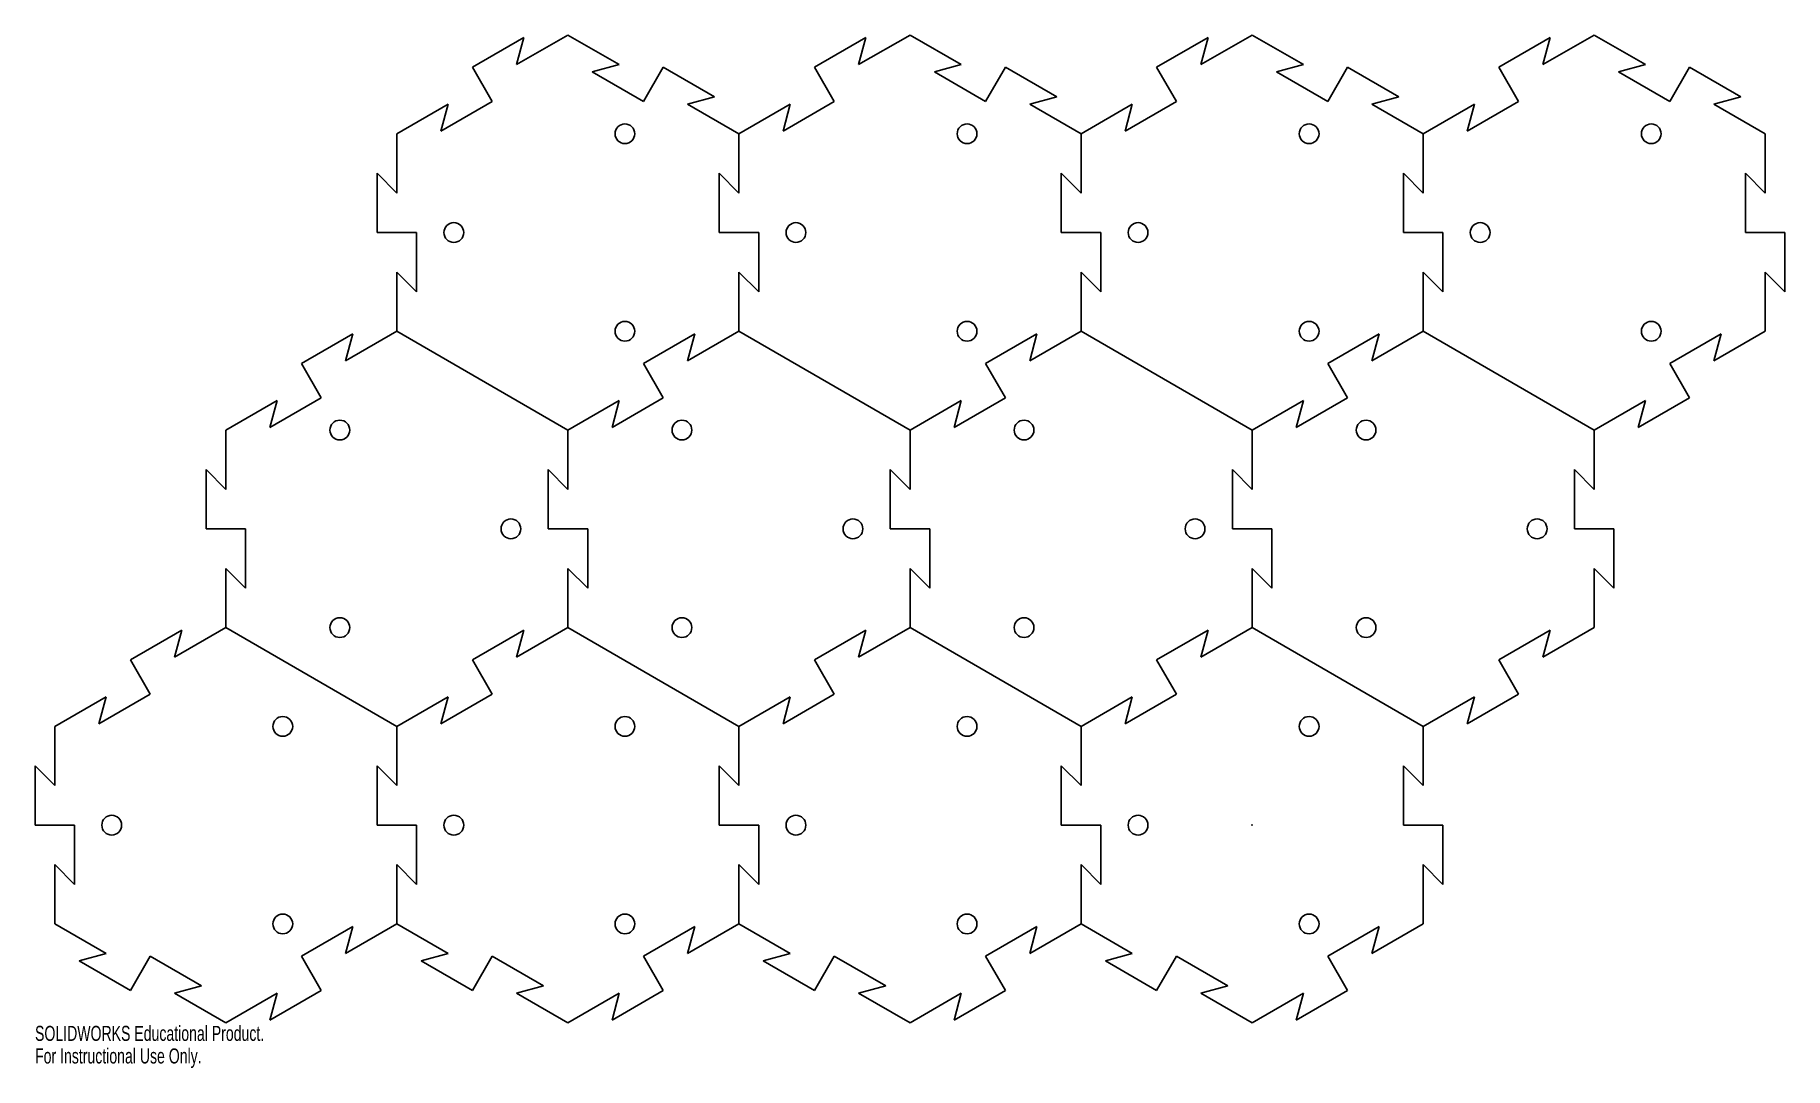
# Model space of a CAD drawing. Header units: inches. Extents: x -15.4 to 6.7, y -3.1 to 10.
import ezdxf

# ---------------------------------------------------------------- set-up
doc = ezdxf.new("R2010")
doc.units = ezdxf.units.IN
doc.header["$MEASUREMENT"] = 0
doc.header["$PDSIZE"] = -1
doc.styles.add('SLDTEXTSTYLE0', font='TXT', dxfattribs={"width": 0.7})

msp = doc.modelspace()

# ---------------------------------------------------------------- linework, layer by layer
at = {"color": 7, "linetype": 'Continuous', "lineweight": 25}
for p, q in [((-8.66, 10), (-9.31, 9.625)), ((-8.011, 9.625), (-8.66, 10)), ((-4.33, 10), (-4.98, 9.625)), ((-3.681, 9.625), (-4.33, 10)), ((0, 10), (-0.65, 9.625)), ((0.65, 9.625), (0, 10)), ((4.33, 10), (3.681, 9.625)), ((4.98, 9.625), (4.33, 10)), ((-9.218, 9.967), (-9.868, 9.592)), ((-9.31, 9.625), (-9.218, 9.967)), ((-4.888, 9.967), (-5.538, 9.592)), ((-4.98, 9.625), (-4.888, 9.967)), ((-0.558, 9.967), (-1.208, 9.592)), ((-0.65, 9.625), (-0.558, 9.967)), ((3.772, 9.967), (3.123, 9.592)), ((3.681, 9.625), (3.772, 9.967)), ((-9.618, 9.158), (-9.868, 9.592)), ((-8.011, 9.625), (-8.352, 9.533)), ((-8.352, 9.533), (-7.703, 9.158)), ((-7.703, 9.158), (-7.453, 9.592)), ((-6.803, 9.217), (-7.453, 9.592)), ((-5.288, 9.158), (-5.538, 9.592)), ((-3.681, 9.625), (-4.022, 9.533)), ((-4.022, 9.533), (-3.373, 9.158)), ((-3.373, 9.158), (-3.123, 9.592)), ((-2.473, 9.217), (-3.123, 9.592)), ((-0.958, 9.158), (-1.208, 9.592)), ((0.65, 9.625), (0.308, 9.533)), ((0.308, 9.533), (0.958, 9.158)), ((0.958, 9.158), (1.208, 9.592)), ((1.857, 9.217), (1.208, 9.592)), ((3.373, 9.158), (3.123, 9.592)), ((4.98, 9.625), (4.638, 9.533)), ((4.638, 9.533), (5.288, 9.158)), ((5.288, 9.158), (5.538, 9.592)), ((6.187, 9.217), (5.538, 9.592)), ((-10.176, 9.125), (-10.825, 8.75)), ((-10.267, 8.783), (-9.618, 9.158)), ((-10.176, 9.125), (-10.267, 8.783)), ((-7.145, 9.125), (-6.803, 9.217)), ((-6.495, 8.75), (-7.145, 9.125)), ((-5.846, 9.125), (-6.495, 8.75)), ((-5.937, 8.783), (-5.288, 9.158)), ((-5.846, 9.125), (-5.937, 8.783)), ((-2.815, 9.125), (-2.473, 9.217)), ((-2.165, 8.75), (-2.815, 9.125)), ((-1.516, 9.125), (-2.165, 8.75)), ((-1.607, 8.783), (-0.958, 9.158)), ((-1.516, 9.125), (-1.607, 8.783)), ((1.516, 9.125), (1.857, 9.217)), ((2.165, 8.75), (1.516, 9.125)), ((2.815, 9.125), (2.165, 8.75)), ((2.723, 8.783), (3.373, 9.158)), ((2.815, 9.125), (2.723, 8.783)), ((5.846, 9.125), (6.187, 9.217)), ((6.495, 8.75), (5.846, 9.125)), ((-10.825, 8.75), (-10.825, 8)), ((-6.495, 8.75), (-6.495, 8)), ((-2.165, 8.75), (-2.165, 8)), ((2.165, 8.75), (2.165, 8)), ((6.495, 8), (6.495, 8.75)), ((-11.075, 8.25), (-11.075, 7.5)), ((-10.825, 8), (-11.075, 8.25)), ((-6.495, 8), (-6.745, 8.25)), ((-6.745, 8.25), (-6.745, 7.5)), ((-2.165, 8), (-2.415, 8.25)), ((-2.415, 8.25), (-2.415, 7.5)), ((2.165, 8), (1.915, 8.25)), ((1.915, 8.25), (1.915, 7.5)), ((6.495, 8), (6.245, 8.25)), ((6.245, 8.25), (6.245, 7.5)), ((-10.575, 7.5), (-11.075, 7.5)), ((-10.575, 6.75), (-10.575, 7.5)), ((-6.745, 7.5), (-6.245, 7.5)), ((-6.245, 6.75), (-6.245, 7.5)), ((-2.415, 7.5), (-1.915, 7.5)), ((-1.915, 6.75), (-1.915, 7.5)), ((1.915, 7.5), (2.415, 7.5)), ((2.415, 6.75), (2.415, 7.5)), ((6.245, 7.5), (6.745, 7.5)), ((6.745, 6.75), (6.745, 7.5)), ((-10.825, 7), (-10.575, 6.75)), ((-10.825, 7), (-10.825, 6.25)), ((-6.495, 7), (-6.245, 6.75)), ((-6.495, 6.25), (-6.495, 7)), ((-2.165, 7), (-1.915, 6.75)), ((-2.165, 6.25), (-2.165, 7)), ((2.165, 7), (2.415, 6.75)), ((2.165, 6.25), (2.165, 7)), ((6.495, 7), (6.745, 6.75)), ((6.495, 6.25), (6.495, 7)), ((-11.383, 6.217), (-12.033, 5.842)), ((-11.475, 5.875), (-10.825, 6.25)), ((-11.475, 5.875), (-11.383, 6.217)), ((-10.825, 6.25), (-8.66, 5)), ((-7.053, 6.217), (-7.703, 5.842)), ((-7.145, 5.875), (-6.495, 6.25)), ((-7.145, 5.875), (-7.053, 6.217)), ((-6.495, 6.25), (-4.33, 5)), ((-2.723, 6.217), (-3.373, 5.842)), ((-2.815, 5.875), (-2.165, 6.25)), ((-2.815, 5.875), (-2.723, 6.217)), ((-2.165, 6.25), (0, 5)), ((1.607, 6.217), (0.958, 5.842)), ((1.516, 5.875), (2.165, 6.25)), ((1.516, 5.875), (1.607, 6.217)), ((2.165, 6.25), (4.33, 5)), ((5.937, 6.217), (5.288, 5.842)), ((5.846, 5.875), (6.495, 6.25)), ((5.846, 5.875), (5.937, 6.217)), ((-11.783, 5.408), (-12.033, 5.842)), ((-7.703, 5.842), (-7.453, 5.408)), ((-3.373, 5.842), (-3.123, 5.408)), ((0.958, 5.842), (1.208, 5.408)), ((5.288, 5.842), (5.538, 5.408)), ((-12.99, 5), (-12.341, 5.375)), ((-12.432, 5.033), (-11.783, 5.408)), ((-12.341, 5.375), (-12.432, 5.033)), ((-8.66, 5), (-8.011, 5.375)), ((-8.102, 5.033), (-7.453, 5.408)), ((-8.011, 5.375), (-8.102, 5.033)), ((-4.33, 5), (-3.681, 5.375)), ((-3.772, 5.033), (-3.123, 5.408)), ((-3.681, 5.375), (-3.772, 5.033)), ((0, 5), (0.65, 5.375)), ((0.558, 5.033), (1.208, 5.408)), ((0.65, 5.375), (0.558, 5.033)), ((4.33, 5), (4.98, 5.375)), ((4.888, 5.033), (5.538, 5.408)), ((4.98, 5.375), (4.888, 5.033)), ((-12.99, 4.25), (-12.99, 5)), ((-8.66, 4.25), (-8.66, 5)), ((-4.33, 4.25), (-4.33, 5)), ((0, 4.25), (0, 5)), ((4.33, 5), (4.33, 4.25)), ((-13.24, 4.5), (-13.24, 3.75)), ((-12.99, 4.25), (-13.24, 4.5)), ((-8.66, 4.25), (-8.91, 4.5)), ((-8.91, 4.5), (-8.91, 3.75)), ((-4.33, 4.25), (-4.58, 4.5)), ((-4.58, 4.5), (-4.58, 3.75)), ((0, 4.25), (-0.25, 4.5)), ((-0.25, 4.5), (-0.25, 3.75)), ((4.08, 4.5), (4.08, 3.75)), ((4.33, 4.25), (4.08, 4.5)), ((-12.74, 3.75), (-13.24, 3.75)), ((-12.74, 3), (-12.74, 3.75)), ((-8.41, 3.75), (-8.91, 3.75)), ((-8.41, 3), (-8.41, 3.75)), ((-4.08, 3.75), (-4.58, 3.75)), ((-4.08, 3), (-4.08, 3.75)), ((-0.25, 3.75), (0.25, 3.75)), ((0.25, 3), (0.25, 3.75)), ((4.08, 3.75), (4.58, 3.75)), ((4.58, 3), (4.58, 3.75)), ((-12.99, 3.25), (-12.74, 3)), ((-12.99, 2.5), (-12.99, 3.25)), ((-8.66, 3.25), (-8.41, 3)), ((-8.66, 3.25), (-8.66, 2.5)), ((-4.33, 3.25), (-4.08, 3)), ((-4.33, 3.25), (-4.33, 2.5)), ((0, 3.25), (0.25, 3)), ((0, 3.25), (0, 2.5)), ((4.33, 3.25), (4.58, 3)), ((4.33, 3.25), (4.33, 2.5)), ((-13.548, 2.467), (-14.198, 2.092)), ((-12.99, 2.5), (-13.64, 2.125)), ((-13.64, 2.125), (-13.548, 2.467)), ((-10.825, 1.25), (-12.99, 2.5)), ((-9.218, 2.467), (-9.868, 2.092)), ((-8.66, 2.5), (-9.31, 2.125)), ((-9.31, 2.125), (-9.218, 2.467)), ((-6.495, 1.25), (-8.66, 2.5)), ((-4.888, 2.467), (-5.538, 2.092)), ((-4.33, 2.5), (-4.98, 2.125)), ((-4.98, 2.125), (-4.888, 2.467)), ((-2.165, 1.25), (-4.33, 2.5)), ((-0.558, 2.467), (-1.208, 2.092)), ((0, 2.5), (-0.65, 2.125)), ((-0.65, 2.125), (-0.558, 2.467)), ((2.165, 1.25), (0, 2.5)), ((3.772, 2.467), (3.123, 2.092)), ((4.33, 2.5), (3.681, 2.125)), ((3.681, 2.125), (3.772, 2.467)), ((-13.948, 1.658), (-14.198, 2.092)), ((-9.618, 1.658), (-9.868, 2.092)), ((-5.288, 1.658), (-5.538, 2.092)), ((-0.958, 1.658), (-1.208, 2.092)), ((3.123, 2.092), (3.373, 1.658)), ((-14.506, 1.625), (-15.155, 1.25)), ((-14.597, 1.283), (-13.948, 1.658)), ((-14.506, 1.625), (-14.597, 1.283)), ((-10.176, 1.625), (-10.825, 1.25)), ((-10.267, 1.283), (-9.618, 1.658)), ((-10.176, 1.625), (-10.267, 1.283)), ((-5.846, 1.625), (-6.495, 1.25)), ((-5.937, 1.283), (-5.288, 1.658)), ((-5.846, 1.625), (-5.937, 1.283)), ((-1.516, 1.625), (-2.165, 1.25)), ((-1.607, 1.283), (-0.958, 1.658)), ((-1.516, 1.625), (-1.607, 1.283)), ((2.815, 1.625), (2.165, 1.25)), ((2.723, 1.283), (3.373, 1.658)), ((2.815, 1.625), (2.723, 1.283)), ((-15.155, 1.25), (-15.155, 0.5)), ((-10.825, 1.25), (-10.825, 0.5)), ((-6.495, 1.25), (-6.495, 0.5)), ((-2.165, 1.25), (-2.165, 0.5)), ((2.165, 0.5), (2.165, 1.25)), ((-15.405, 0.75), (-15.405, 0)), ((-15.155, 0.5), (-15.405, 0.75)), ((-10.825, 0.5), (-11.075, 0.75)), ((-11.075, 0.75), (-11.075, 0)), ((-6.495, 0.5), (-6.745, 0.75)), ((-6.745, 0.75), (-6.745, 0)), ((-2.165, 0.5), (-2.415, 0.75)), ((-2.415, 0.75), (-2.415, 0)), ((2.165, 0.5), (1.915, 0.75)), ((1.915, 0.75), (1.915, 0)), ((-14.905, 0), (-15.405, 0)), ((-14.905, -0.75), (-14.905, 0)), ((-10.575, 0), (-11.075, 0)), ((-10.575, -0.75), (-10.575, 0)), ((-6.245, 0), (-6.745, 0)), ((-6.245, -0.75), (-6.245, 0)), ((-2.415, 0), (-1.915, 0)), ((-1.915, -0.75), (-1.915, 0)), ((1.915, 0), (2.415, 0)), ((2.415, -0.75), (2.415, 0)), ((-15.155, -0.5), (-14.905, -0.75)), ((-15.155, -0.5), (-15.155, -1.25)), ((-10.825, -0.5), (-10.575, -0.75)), ((-10.825, -1.25), (-10.825, -0.5)), ((-6.495, -0.5), (-6.245, -0.75)), ((-6.495, -1.25), (-6.495, -0.5)), ((-2.165, -1.25), (-2.165, -0.5)), ((-2.165, -0.5), (-1.915, -0.75)), ((2.165, -1.25), (2.165, -0.5)), ((2.165, -0.5), (2.415, -0.75)), ((-15.155, -1.25), (-14.506, -1.625)), ((-11.383, -1.283), (-12.033, -1.658)), ((-11.475, -1.625), (-10.825, -1.25)), ((-11.475, -1.625), (-11.383, -1.283)), ((-10.825, -1.25), (-10.176, -1.625)), ((-7.053, -1.283), (-7.703, -1.658)), ((-7.145, -1.625), (-6.495, -1.25)), ((-7.145, -1.625), (-7.053, -1.283)), ((-6.495, -1.25), (-5.846, -1.625)), ((-2.723, -1.283), (-3.373, -1.658)), ((-2.815, -1.625), (-2.165, -1.25)), ((-2.815, -1.625), (-2.723, -1.283)), ((-2.165, -1.25), (-1.516, -1.625)), ((1.607, -1.283), (0.958, -1.658)), ((1.516, -1.625), (2.165, -1.25)), ((1.516, -1.625), (1.607, -1.283)), ((-14.506, -1.625), (-14.847, -1.717)), ((-14.847, -1.717), (-14.198, -2.092)), ((-13.948, -1.658), (-14.198, -2.092)), ((-13.298, -2.033), (-13.948, -1.658)), ((-12.033, -1.658), (-11.783, -2.092)), ((-10.176, -1.625), (-10.517, -1.717)), ((-10.517, -1.717), (-9.868, -2.092)), ((-9.618, -1.658), (-9.868, -2.092)), ((-8.968, -2.033), (-9.618, -1.658)), ((-7.703, -1.658), (-7.453, -2.092)), ((-5.846, -1.625), (-6.187, -1.717)), ((-6.187, -1.717), (-5.538, -2.092)), ((-5.288, -1.658), (-5.538, -2.092)), ((-4.638, -2.033), (-5.288, -1.658)), ((-3.373, -1.658), (-3.123, -2.092)), ((-1.516, -1.625), (-1.857, -1.717)), ((-1.857, -1.717), (-1.208, -2.092)), ((-0.958, -1.658), (-1.208, -2.092)), ((-0.308, -2.033), (-0.958, -1.658)), ((0.958, -1.658), (1.208, -2.092)), ((-13.64, -2.125), (-13.298, -2.033)), ((-13.64, -2.125), (-12.99, -2.5)), ((-12.99, -2.5), (-12.341, -2.125)), ((-12.432, -2.467), (-11.783, -2.092)), ((-12.341, -2.125), (-12.432, -2.467)), ((-9.31, -2.125), (-8.968, -2.033)), ((-9.31, -2.125), (-8.66, -2.5)), ((-8.66, -2.5), (-8.011, -2.125)), ((-8.102, -2.467), (-7.453, -2.092)), ((-8.011, -2.125), (-8.102, -2.467)), ((-4.98, -2.125), (-4.638, -2.033)), ((-4.98, -2.125), (-4.33, -2.5)), ((-4.33, -2.5), (-3.681, -2.125)), ((-3.772, -2.467), (-3.123, -2.092)), ((-3.681, -2.125), (-3.772, -2.467)), ((-0.65, -2.125), (-0.308, -2.033)), ((-0.65, -2.125), (0, -2.5)), ((0, -2.5), (0.65, -2.125)), ((0.558, -2.467), (1.208, -2.092)), ((0.65, -2.125), (0.558, -2.467))]:
    msp.add_line(p, q, dxfattribs=at)
for centre in [(-7.939, 8.75), (-3.608, 8.75), (0.722, 8.75), (5.052, 8.75), (-10.104, 7.5), (-5.774, 7.5), (-1.443, 7.5), (2.887, 7.5), (-7.939, 6.25), (-3.608, 6.25), (0.722, 6.25), (5.052, 6.25), (-11.547, 5), (-7.217, 5), (-2.887, 5), (1.443, 5), (-9.382, 3.75), (-5.052, 3.75), (-0.722, 3.75), (3.608, 3.75), (-11.547, 2.5), (-7.217, 2.5), (-2.887, 2.5), (1.443, 2.5), (-12.269, 1.25), (-7.939, 1.25), (-3.608, 1.25), (0.722, 1.25), (-14.434, 0), (-10.104, 0), (-5.774, 0), (-1.443, 0), (-12.269, -1.25), (-7.939, -1.25), (-3.608, -1.25), (0.722, -1.25)]:
    msp.add_circle(centre, 0.125, dxfattribs=at)
at = {"color": 7, "linetype": 'Continuous'}
msp.add_point((0, 0), dxfattribs=at)

# ---------------------------------------------------------------- texts
at = {"color": 7, "linetype": 'Continuous', "char_height": 0.1903, "attachment_point": 1, "style": 'SLDTEXTSTYLE0'}
for s, insert in [('SOLIDWORKS Educational Product.', (-15.405, -2.54)), ('For Instructional Use Only.', (-15.405, -2.826))]:
    msp.add_mtext(s, dxfattribs=dict(at, insert=insert))

doc.saveas('drawing.dxf')
